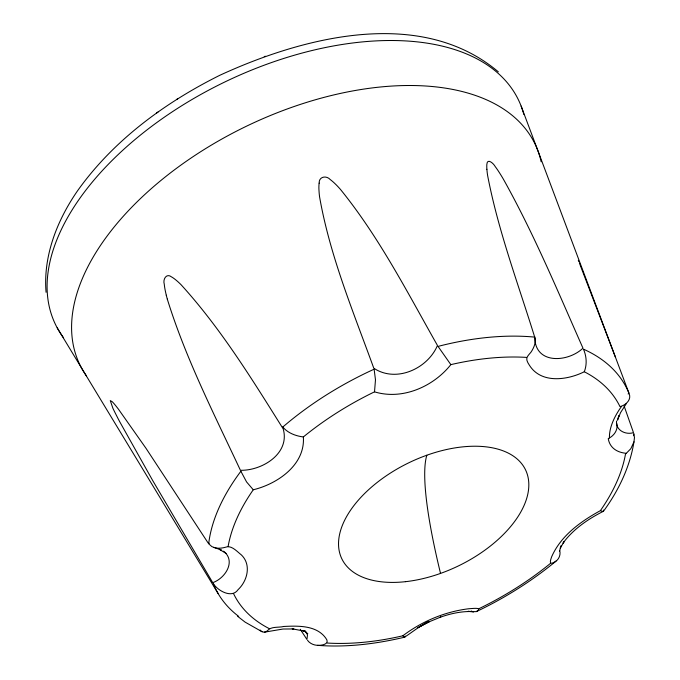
<?xml version="1.0" encoding="UTF-8"?>
<svg xmlns="http://www.w3.org/2000/svg" width="680" height="680" viewBox="0 0 680 680"><rect width="100%" height="100%" fill="white"/><g stroke="black" fill="none" stroke-linecap="round" stroke-linejoin="round"><path stroke-width="1.02" d="M405.314 636.149C400.988 640.738 427.712 619.659 429.216 621.758M319.166 183.141C318.826 176.519 326.383 175.202 330.259 179.588A36.337 31.22 -3.8 0 1 331.364 180.438A56.788 48.798 -3.8 0 1 335.138 183.804L336.2 184.832A102.731 88.247 -3.8 0 1 337.85 186.541L338.504 187.246A141.678 121.694 -3.7 0 1 340.45 189.406C379.142 237.107 407.328 292.264 437.469 345.482C427.558 368.773 396.108 383.112 373.779 368.195C353.379 311.984 329.945 256.028 319.575 196.851A136.476 117.283 -4 0 1 319.175 193.196L318.937 189.576A51.791 44.506 -4 0 1 319.124 183.141M282.803 427.048C287.835 433.058 295.74 436.008 303.348 436.942A213.996 119.969 -25.9 0 1 374.519 391.833L375.479 379.822L374.119 369.197A228.726 128.231 -25.9 0 0 282.752 427.065M633.564 435.702A228.726 128.231 -25.9 0 0 633.828 433.653L634.465 437.546L633.981 441.83C629.875 467.143 618.519 490.679 603.466 511.275C588.693 518.653 573.155 529.1 563.065 543.108L564.162 541.45L560.26 548.19L561.025 545.827L559.487 551.242M633.981 441.83L630.819 448.698L625.481 454.138A214.633 120.334 -25.9 0 1 600.389 510.646C580.712 521.399 560.838 535.704 551.633 556.827C549.329 563.082 549.865 564.927 555.203 561.697C559.011 559.47 560.915 554.634 559.7 550.409M618.324 417.571L618.91 415.667L617.516 420.163L620.517 412.7L626.195 403.826M584.29 371.756C587.146 364.556 586.611 356.167 583.432 349.154A228.726 128.231 -25.9 0 1 629.212 393.856C631.66 399.976 625.421 405.348 619.973 406.606A214.633 120.334 -25.9 0 0 584.29 371.756C567.239 380.239 541.101 383.911 529.423 365.262C524.841 358.471 526.736 357.094 530.927 352.249C533.885 347.905 536.222 342.465 534.973 337.135A228.726 128.231 -25.9 0 0 438.039 346.4L450.848 364.633A213.996 119.978 -25.9 0 1 526.431 357.391M603.466 511.275L603.491 510.042M628.125 394L628.889 392.998L521.135 106.08M307.522 640.322C309.731 643.348 313.412 645.057 317.101 645.312C321.623 645.601 330.803 644.232 325.618 637.925C316.31 625.167 297.925 625.753 283.755 626.467C278.409 627.852 271.209 626.135 267.376 630.768C265.319 632.825 261.673 632.604 260.151 630.029M450.848 364.633C433.279 386.716 402.339 400.333 374.527 391.85M405.008 636.998L404.099 637.024L402.806 635.8A213.996 119.969 -25.9 0 1 327.225 643.042M238.705 616.412A228.726 128.231 -25.9 0 1 213.282 583.61C217.804 590.792 231.94 598.757 238.042 589.679C247.418 580.958 251.583 564.723 241.4 554.948C237.048 551.59 231.378 544.756 225.386 547.264C221.612 548.327 217.498 548.683 213.732 547.434M556.053 561.111C531.683 581.179 504.781 598.077 476.281 611.643L472.43 611.626M402.806 635.8C421.982 621.308 445.052 611.609 468.954 608.727C472.217 608.608 483.625 606.96 476.433 611.575M498.338 71.859C420.623 6.239 302.838 37.077 219.776 75.302C164.721 102.748 113.331 140.429 77.418 190.978C57.12 220.43 43.027 256.02 46.07 292.289M156.528 113.024L157.989 112.047M176.672 99.45L177.658 98.787M429.029 621.851L417.979 627.657L429.029 621.851L440.776 617.024L440.325 617.193C450.041 613.768 460.233 611.465 470.577 611.515L468.188 611.337L473.654 611.975M264.248 56.584L265.344 56.228M228.149 546.303A213.996 119.969 -25.9 0 1 253.266 489.77C277.567 483.896 305.405 464.78 303.348 436.942M264.392 632.17L282.974 629.034L293.845 628.94L292.213 628.796L304.929 631.269L302.762 630.462L305.779 631.839M404.685 637.177L404.659 637.185C376.15 643.926 346.707 647.606 317.416 645.337M603.049 511.521L600.465 510.688M209.236 543.346L208.139 543.005L145.996 448.298L118.422 409.148A141.678 29.708 66.1 0 0 117.113 407.464L116.68 406.903A102.731 21.53 66.1 0 0 115.634 405.603L114.996 404.812A56.788 11.874 66.1 0 0 112.871 402.381A36.337 7.599 66.1 0 0 112.319 401.795L110.262 400.571L112.914 408.298A51.791 10.778 66.1 0 0 116.169 414.885L118.031 418.531A136.476 28.305 66 0 0 119.935 422.127L152.762 480.658L212.738 582.667C225.037 578.417 236.402 561.365 223.567 551.157M240.873 471.265A228.726 128.231 -25.9 0 0 208.667 543.796L211.888 546.626L221.349 550.077L219.351 549.329L226.338 553.571M472.252 611.549L471.214 610.988M261.953 631.686L245.089 622.115L237.634 616.31M303.731 630.453L307.793 633.692M253.283 489.779L246.576 481.942L240.89 471.283M305.201 630.861L307.513 634.865L306.935 639.481L300.279 629.298M218.161 593.589L57.188 327.802M578.314 260.321L578.867 261.715M579.419 263.118L615.442 357.187M624.13 406.053L633.488 432.65C625.634 435.166 615.417 430.245 616.573 420.997M167.288 299.089C185.7 358.462 214.132 414.146 240.423 470.288C262.038 470.806 290.232 453.594 283.212 428.91C252.008 379.168 220.728 328.287 180.982 284.631A141.678 104.133 -80.8 0 0 179.137 282.863L178.525 282.285A102.731 75.505 -80.8 0 0 176.987 280.916L176.018 280.1A56.788 41.727 -80.8 0 0 172.609 277.559A36.337 26.698 -80.8 0 0 171.632 276.973C166.447 272.723 162.673 279.387 164.271 284.214A51.791 38.02 -80.9 0 0 165.41 291.312L166.269 295.214M534.777 338.198C535.781 364.964 568.497 362.1 582.972 348.16C557.795 291.278 533.842 233.597 503.421 179.248A141.678 72.097 48.1 0 0 501.857 176.613L501.33 175.755A102.731 52.3 48.1 0 0 500.012 173.63L499.171 172.32A56.788 28.951 48.1 0 0 496.179 167.883A36.337 18.521 48.1 0 0 495.278 166.694C493.799 163.693 487.288 157.649 486.854 164.288A51.791 26.435 48 0 0 486.897 169.278M486.88 169.269L487.169 172.244A136.476 69.709 48 0 0 487.585 175.312C498.117 230.605 518.126 283.628 534.718 337.195M440.529 573.41A266.534 42.492 70.4 0 1 426.827 455.226M269.374 628.685A213.996 119.978 -25.9 0 1 233.656 593.836M609.45 437.954A59.687 30.532 -40.4 0 1 621.299 406.742M626.119 453.296A59.687 30.328 -37.2 0 1 608.243 438.625M616.692 423.274A16.957 13.779 -6.6 0 1 608.804 438.311M550.324 563.499A213.996 119.969 -25.9 0 1 479.137 608.6M167.297 299.081A136.476 100.13 -80.9 0 1 166.277 295.214M86.453 375.904A252.934 141.805 -25.9 0 1 250.333 124.364A252.934 141.805 -25.9 0 1 541.161 161.797M63.486 337.654A257.286 144.245 -25.9 0 1 224.171 82.297A257.286 144.245 -25.9 0 1 523.838 114.427M405.382 581.689A102.059 57.222 -25.9 0 0 526.498 472.056A102.059 57.222 -25.9 0 0 369.147 489.217A102.059 57.222 -25.9 0 0 405.382 581.689"/></g></svg>
